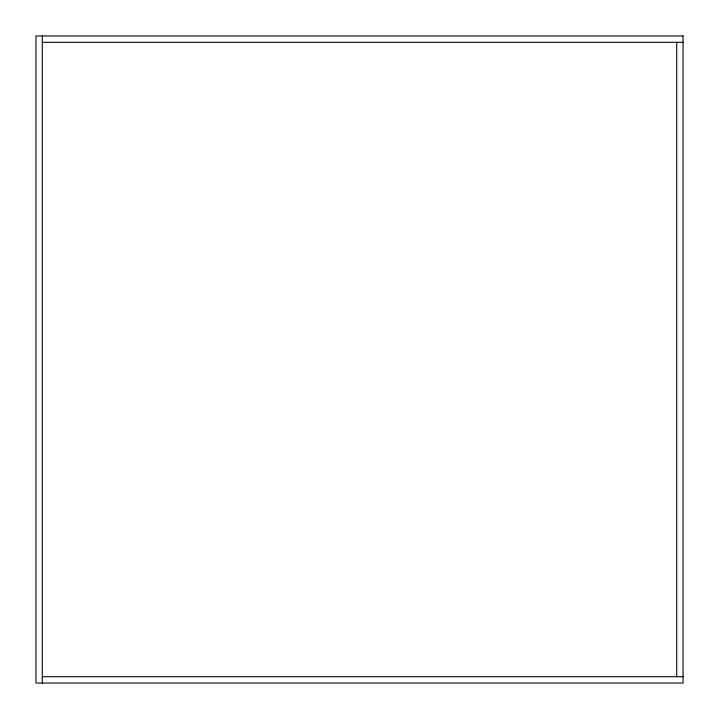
<?xml version="1.0" encoding="UTF-8"?>
<svg xmlns="http://www.w3.org/2000/svg" width="719" height="719" viewBox="0 0 719 719"><rect width="100%" height="100%" fill="white"/><g stroke="black" fill="none" stroke-linecap="round" stroke-linejoin="round"><path stroke-width="1.08" d="M42.295 42.295L683.05 42.295M42.295 676.705L683.05 676.705M676.705 42.295L676.705 676.705M42.295 35.95L42.295 683.05M683.05 35.95L35.95 35.95L35.95 683.05L683.05 683.05L683.05 35.95"/></g></svg>
